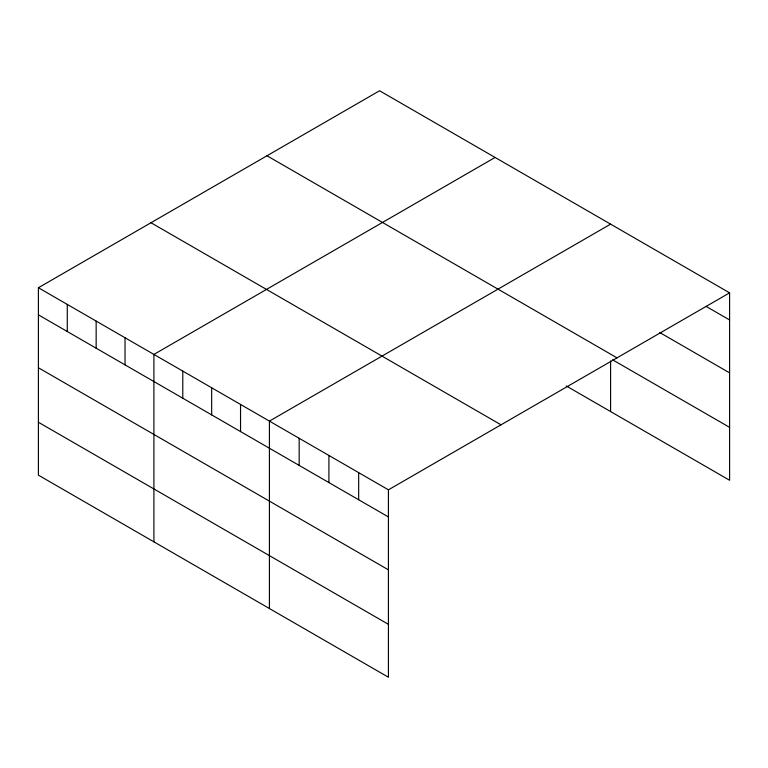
<?xml version="1.0" encoding="UTF-8"?>
<svg xmlns="http://www.w3.org/2000/svg" width="768" height="768" viewBox="0 0 768 768"><rect width="100%" height="100%" fill="white"/><g stroke="black" fill="none" stroke-linecap="round" stroke-linejoin="round"><path stroke-width="1.15" d="M38.4 287.741L388.426 489.821L388.426 677.242L38.4 475.152L38.4 287.741L379.574 90.758L729.6 292.848L729.6 480.259L566.246 385.949M495.082 157.45L153.907 354.422L153.907 541.843M610.589 224.141L269.414 421.114L269.414 608.534M388.426 489.821L729.6 292.848M706.003 306.336L729.6 319.958M659.837 332.582L729.6 372.864M266.986 155.76L617.011 357.85M612.643 359.837L729.6 427.363M150.989 222.739L501.014 424.819M38.4 314.851L388.426 516.941M38.4 367.757L388.426 569.837M38.4 422.256L388.426 624.336M610.589 360.95L610.589 411.552M358.675 472.646L358.675 499.757M328.915 455.472L328.915 482.582M299.165 438.288L299.165 465.408M240.538 404.438L240.538 431.558M211.661 387.773L211.661 414.883M182.784 371.098L182.784 398.218M125.03 337.757L125.03 364.867M96.154 321.082L96.154 348.202M67.277 304.406L67.277 331.526"/></g></svg>
